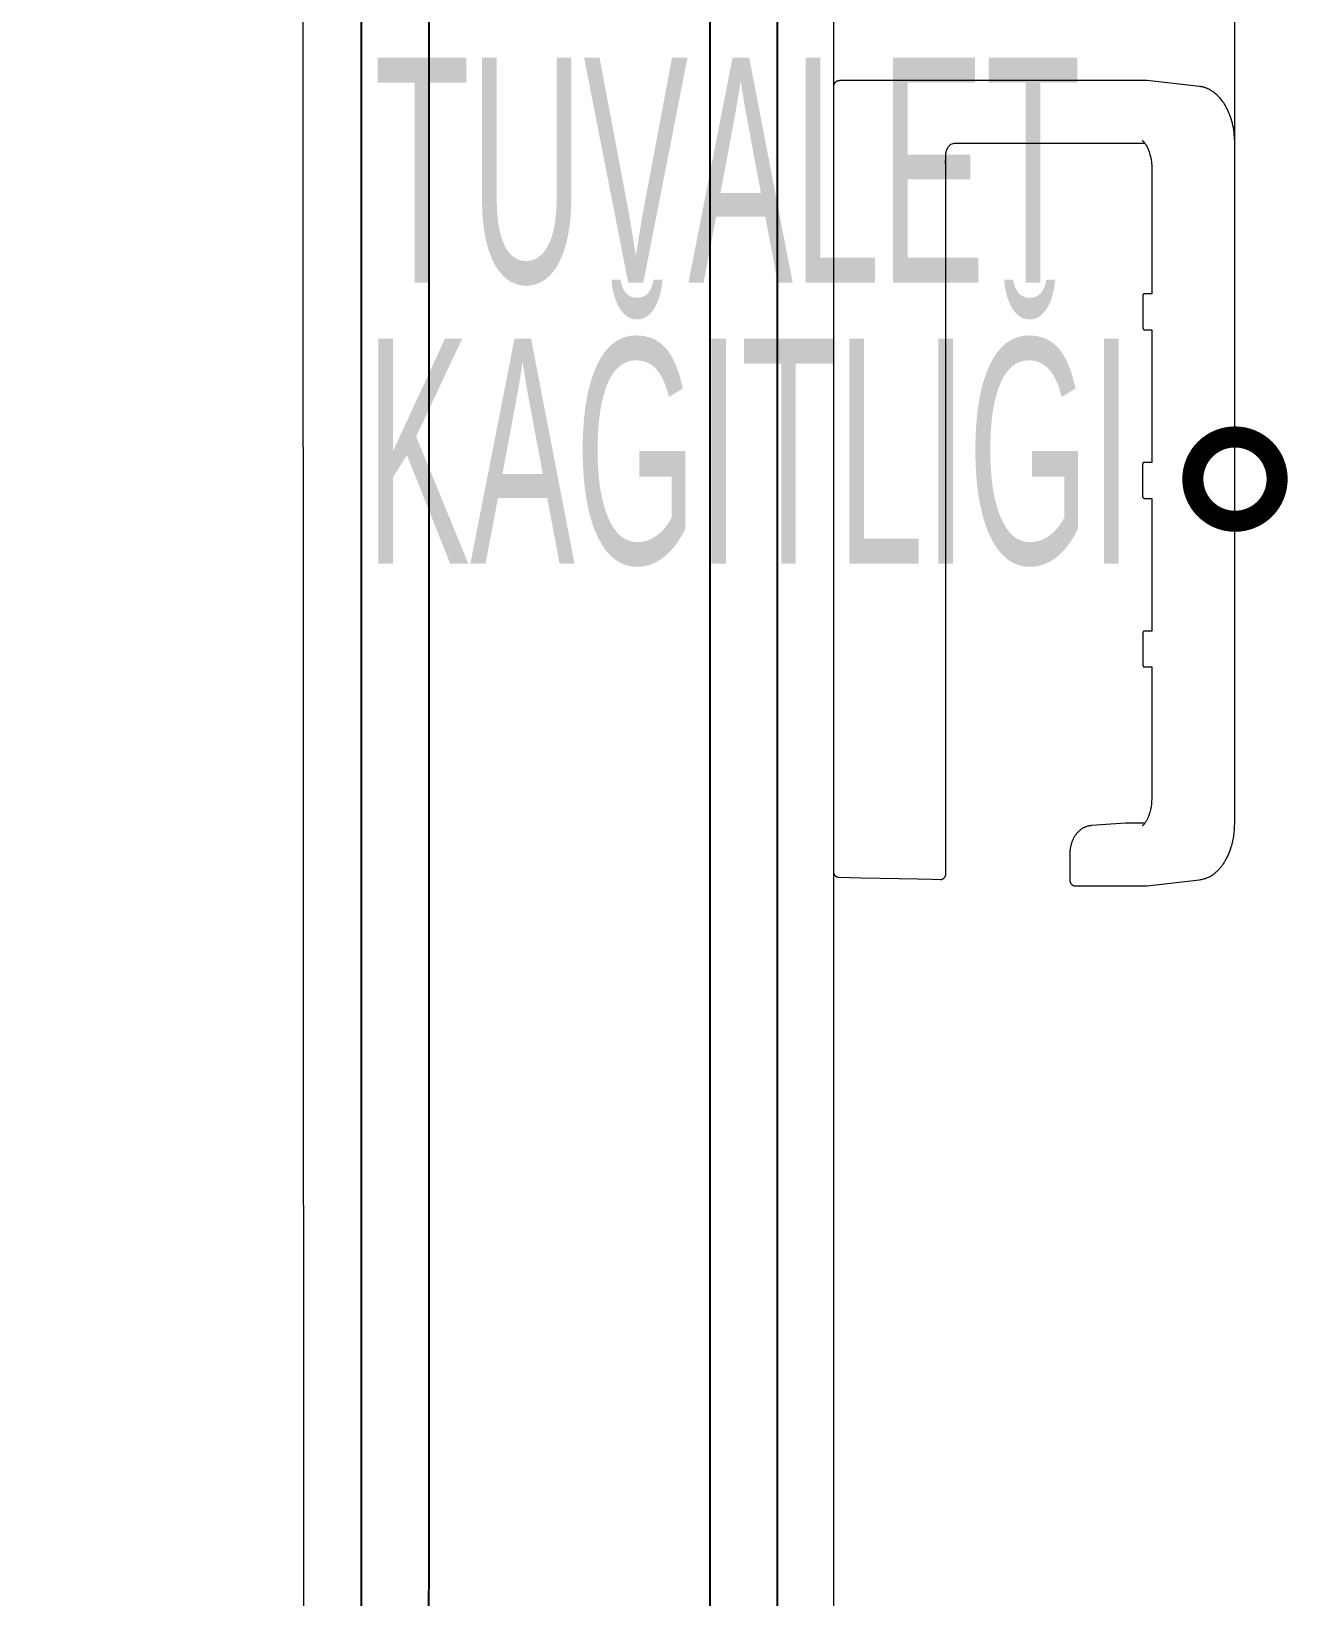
# Model space of a CAD drawing. Header units: centimetres. Extents: x 5488 to 20269, y -31398 to -19684.
# Drawn here: x 13701.25 to 13723.6, y -22403.12 to -22375.27 of the extents above; entities that cross this region are included whole.
import ezdxf
from ezdxf import colors
from ezdxf.entities.mleader import LeaderData, LeaderLine
from ezdxf.math import Vec2, Vec3

# ---------------------------------------------------------------- set-up
doc = ezdxf.new("R2010")
doc.units = ezdxf.units.CM
for name, color, linetype, lineweight in [('xxx_Auto_Kaplama_Ahşap', 34, 'Continuous', 0), ('xxx_Auto_Kaplama_Seramik', 182, 'Continuous', 13), ('xxx_Auto_Konstruksiyon_Metal', 141, 'Continuous', 0), ('xxx_Auto_SIGN_GENERAL', 51, 'Continuous', 0), ('xxx_Auto_Tefris_Tefris', 32, 'Continuous', 15)]:
    doc.layers.add(name, color=color, linetype=linetype, lineweight=lineweight)
doc.layers.add('xxx_Autoxxx_Auto_Duvar_Alcipan', color=51, linetype='Continuous')
doc.styles.add('AUTOBAN', font='')
doc.styles.add('ROMANS', font='romans')
doc.styles.get('AUTOBAN').set_extended_font_data('Helvetica Normal Tr')

# ---------------------------------------------------------------- blocks, each defined once
blk = doc.blocks.new('A$Cd4c68676')
at = {"layer": 'xxx_Auto_Kaplama_Seramik'}
for points in [[(175.488, 588.484), (175.545, 453.608)], [(184.945, 588.464), (184.944, 453.607)]]:
    blk.add_lwpolyline(points, dxfattribs=at)
at = {"layer": 'xxx_Autoxxx_Auto_Duvar_Alcipan'}
for points in [[(176.544, 589.484), (176.541, 453.605)], [(177.744, 589.484), (177.743, 452.405)], [(182.744, 589.484), (182.744, 452.407)], [(183.944, 589.484), (183.944, 453.607)]]:
    blk.add_lwpolyline(points, dxfattribs=at)
blk = doc.blocks.new('_DotSmall')
at = {"color": 0, "linetype": 'ByBlock', "const_width": 0.5}
blk.add_lwpolyline([(-0.0625, 0, 1), (0.0625, 0, 1)], format="xyb", close=True, dxfattribs=at)
blk = doc.blocks.new('x2202_Autoban_Istinye Park_Food Hall_PLAN_altlik_20220517$0$2202_Autoban_Istinye Park_Food Hall_PLAN_altlik_20220506$0$S10_plan')
for p, q in [((-6.982, 0), (6.982, 0)), ((6.982, 0), (6.986, 0)), ((-7.09, -0.151), (-7.089, -0.133)), ((-7.09, -0.194), (-7.09, -0.151)), ((-7.09, -5.526), (-7.09, -0.194)), ((-7.089, -0.133), (-7.088, -0.115)), ((-7.088, -0.115), (-7.087, -0.109)), ((-7.087, -0.109), (-7.086, -0.102)), ((-7.086, -0.097), (-7.085, -0.091)), ((-7.086, -0.102), (-7.086, -0.097)), ((-7.085, -0.091), (-7.084, -0.086)), ((-7.084, -0.086), (-7.082, -0.081)), ((-7.082, -0.081), (-7.081, -0.077)), ((-7.081, -0.077), (-7.08, -0.074)), ((-7.08, -0.074), (-7.079, -0.07)), ((-7.079, -0.07), (-7.078, -0.067)), ((-7.078, -0.067), (-7.077, -0.063)), ((-7.077, -0.063), (-7.075, -0.06)), ((-7.075, -0.06), (-7.074, -0.057)), ((-7.074, -0.057), (-7.072, -0.054)), ((-7.072, -0.054), (-7.07, -0.051)), ((-7.07, -0.051), (-7.068, -0.048)), ((-7.068, -0.048), (-7.066, -0.045)), ((-7.066, -0.045), (-7.064, -0.042)), ((-7.064, -0.042), (-7.062, -0.039)), ((-7.062, -0.039), (-7.06, -0.036)), ((-7.06, -0.036), (-7.058, -0.034)), ((-7.058, -0.034), (-7.055, -0.031)), ((-7.055, -0.031), (-7.053, -0.029)), ((-7.053, -0.029), (-7.05, -0.026)), ((-7.05, -0.026), (-7.047, -0.024)), ((-7.047, -0.024), (-7.045, -0.022)), ((-7.045, -0.022), (-7.042, -0.019)), ((-7.042, -0.019), (-7.039, -0.017)), ((-7.039, -0.017), (-7.036, -0.016)), ((-7.036, -0.016), (-7.033, -0.014)), ((-7.033, -0.014), (-7.03, -0.012)), ((-7.03, -0.012), (-7.027, -0.01)), ((-7.027, -0.01), (-7.023, -0.009)), ((-7.023, -0.009), (-7.02, -0.007)), ((-7.02, -0.007), (-7.017, -0.006)), ((-7.017, -0.006), (-7.013, -0.005)), ((-7.013, -0.005), (-7.01, -0.004)), ((-7.01, -0.004), (-7.007, -0.003)), ((-7.007, -0.003), (-7.003, -0.002)), ((-7.003, -0.002), (-7, -0.002)), ((-7, -0.002), (-6.996, -0.001)), ((-6.996, -0.001), (-6.993, -0.001)), ((-6.993, -0.001), (-6.989, 0)), ((-6.989, 0), (-6.986, 0)), ((-6.986, 0), (-6.982, 0)), ((6.986, 0), (6.989, 0)), ((6.989, 0), (6.992, -0.001)), ((6.992, -0.001), (6.996, -0.001)), ((6.996, -0.001), (6.999, -0.002)), ((6.999, -0.002), (7.003, -0.002)), ((7.003, -0.002), (7.006, -0.003)), ((7.006, -0.003), (7.009, -0.004)), ((7.009, -0.004), (7.013, -0.005)), ((7.013, -0.005), (7.016, -0.006)), ((7.016, -0.006), (7.019, -0.007)), ((7.019, -0.007), (7.023, -0.009)), ((7.023, -0.009), (7.026, -0.01)), ((7.026, -0.01), (7.029, -0.012)), ((7.029, -0.012), (7.032, -0.013)), ((7.032, -0.013), (7.035, -0.015)), ((7.035, -0.015), (7.038, -0.017)), ((7.038, -0.017), (7.041, -0.019)), ((7.041, -0.019), (7.043, -0.021)), ((7.043, -0.021), (7.046, -0.023)), ((7.046, -0.023), (7.049, -0.025)), ((7.049, -0.025), (7.051, -0.028)), ((7.051, -0.028), (7.054, -0.03)), ((7.054, -0.03), (7.056, -0.033)), ((7.056, -0.033), (7.058, -0.035)), ((7.058, -0.035), (7.061, -0.038)), ((7.061, -0.038), (7.063, -0.041)), ((7.063, -0.041), (7.065, -0.044)), ((7.065, -0.044), (7.067, -0.047)), ((7.067, -0.047), (7.068, -0.049)), ((7.068, -0.049), (7.07, -0.052)), ((7.07, -0.052), (7.072, -0.055)), ((7.072, -0.055), (7.073, -0.059)), ((7.073, -0.059), (7.074, -0.062)), ((7.074, -0.062), (7.076, -0.065)), ((7.076, -0.065), (7.077, -0.068)), ((7.077, -0.068), (7.078, -0.071)), ((7.078, -0.071), (7.079, -0.074)), ((7.079, -0.074), (7.08, -0.078)), ((7.08, -0.078), (7.08, -0.081)), ((7.08, -0.081), (7.081, -0.084)), ((7.081, -0.084), (7.081, -0.088)), ((7.081, -0.088), (7.082, -0.091)), ((7.082, -0.091), (7.082, -0.094)), ((7.082, -0.094), (7.082, -0.098)), ((7.082, -0.098), (7.091, -0.498)), ((7.091, -0.498), (7.114, -1.498)), ((7.114, -1.498), (7.12, -1.756)), ((7.111, -1.948), (7.109, -1.951)), ((7.113, -1.945), (7.111, -1.948)), ((7.114, -1.941), (7.113, -1.945)), ((7.115, -1.938), (7.114, -1.941)), ((7.117, -1.935), (7.115, -1.938)), ((7.118, -1.932), (7.117, -1.935)), ((7.119, -1.928), (7.118, -1.932)), ((7.12, -1.925), (7.119, -1.928)), ((7.12, -1.756), (7.123, -1.898)), ((7.121, -1.922), (7.12, -1.925)), ((7.122, -1.915), (7.121, -1.918)), ((7.121, -1.918), (7.121, -1.922)), ((7.123, -1.908), (7.122, -1.912)), ((7.122, -1.912), (7.122, -1.915)), ((7.123, -1.898), (7.123, -1.901)), ((7.123, -1.901), (7.123, -1.905)), ((7.123, -1.905), (7.123, -1.908)), ((-5.956, -2.088), (-5.977, -2.155)), ((-5.977, -2.143), (-5.977, -2.143)), ((-5.977, -2.143), (-5.977, -5.538)), ((-5.95, -2.082), (-5.956, -2.088)), ((-5.945, -2.076), (-5.95, -2.082)), ((-5.939, -2.07), (-5.945, -2.076)), ((-5.932, -2.064), (-5.939, -2.07)), ((-5.926, -2.058), (-5.932, -2.064)), ((-5.919, -2.053), (-5.926, -2.058)), ((-5.913, -2.048), (-5.919, -2.053)), ((-5.906, -2.043), (-5.913, -2.048)), ((-5.899, -2.038), (-5.906, -2.043)), ((-5.892, -2.034), (-5.899, -2.038)), ((-5.884, -2.03), (-5.892, -2.034)), ((-5.877, -2.026), (-5.884, -2.03)), ((-5.869, -2.022), (-5.877, -2.026)), ((-5.861, -2.019), (-5.869, -2.022)), ((-5.853, -2.016), (-5.861, -2.019)), ((-5.845, -2.013), (-5.853, -2.016)), ((-5.837, -2.01), (-5.845, -2.013)), ((-5.829, -2.008), (-5.837, -2.01)), ((-5.821, -2.006), (-5.829, -2.008)), ((-5.813, -2.004), (-5.821, -2.006)), ((-5.804, -2.003), (-5.813, -2.004)), ((-5.796, -2.001), (-5.804, -2.003)), ((-5.788, -2.001), (-5.796, -2.001)), ((-5.779, -2), (-5.788, -2.001)), ((-5.771, -2), (-5.779, -2)), ((-5.762, -2), (-5.771, -2)), ((-5.754, -2), (-5.762, -2)), ((-5.745, -2), (-5.754, -2)), ((-5.738, -2), (-5.745, -2)), ((-5.61, -1.993), (-5.738, -2)), ((7.023, -2), (-5.738, -2)), ((-5.61, -1.993), (-5.61, -1.993)), ((-5.492, -1.997), (-5.492, -1.997)), ((-5.491, -1.997), (-5.491, -1.997)), ((7.027, -2), (7.023, -2)), ((7.03, -2), (7.027, -2)), ((7.033, -1.999), (7.03, -2)), ((7.037, -1.999), (7.033, -1.999)), ((7.04, -1.999), (7.037, -1.999)), ((7.044, -1.998), (7.04, -1.999)), ((7.047, -1.997), (7.044, -1.998)), ((7.05, -1.996), (7.047, -1.997)), ((7.054, -1.995), (7.05, -1.996)), ((7.057, -1.994), (7.054, -1.995)), ((7.06, -1.993), (7.057, -1.994)), ((7.063, -1.991), (7.06, -1.993)), ((7.067, -1.99), (7.063, -1.991)), ((7.07, -1.988), (7.067, -1.99)), ((7.073, -1.987), (7.07, -1.988)), ((7.076, -1.985), (7.073, -1.987)), ((7.079, -1.983), (7.076, -1.985)), ((7.081, -1.981), (7.079, -1.983)), ((7.084, -1.979), (7.081, -1.981)), ((7.087, -1.977), (7.084, -1.979)), ((7.09, -1.975), (7.087, -1.977)), ((7.092, -1.972), (7.09, -1.975)), ((7.095, -1.97), (7.092, -1.972)), ((7.097, -1.967), (7.095, -1.97)), ((7.099, -1.965), (7.097, -1.967)), ((7.101, -1.962), (7.099, -1.965)), ((7.104, -1.959), (7.101, -1.962)), ((7.106, -1.957), (7.104, -1.959)), ((7.107, -1.954), (7.106, -1.957)), ((7.109, -1.951), (7.107, -1.954)), ((6.198, -4.463), (6.202, -4.454)), ((6.202, -4.454), (6.207, -4.445)), ((6.207, -4.445), (6.212, -4.437)), ((6.212, -4.437), (6.217, -4.427)), ((6.217, -4.427), (6.223, -4.418)), ((6.223, -4.418), (6.229, -4.409)), ((6.229, -4.409), (6.235, -4.401)), ((6.235, -4.401), (6.242, -4.392)), ((6.242, -4.392), (6.249, -4.383)), ((6.249, -4.383), (6.256, -4.375)), ((6.256, -4.375), (6.263, -4.367)), ((6.263, -4.367), (6.271, -4.359)), ((6.271, -4.359), (6.279, -4.351)), ((6.279, -4.351), (6.287, -4.343)), ((6.287, -4.343), (6.295, -4.336)), ((6.295, -4.336), (6.303, -4.329)), ((6.303, -4.329), (6.312, -4.322)), ((6.312, -4.322), (6.321, -4.315)), ((6.321, -4.315), (6.33, -4.308)), ((6.33, -4.308), (6.339, -4.301)), ((6.339, -4.301), (6.348, -4.295)), ((6.348, -4.295), (6.357, -4.289)), ((6.357, -4.289), (6.367, -4.283)), ((6.367, -4.283), (6.377, -4.278)), ((6.377, -4.278), (6.387, -4.272)), ((6.387, -4.272), (6.397, -4.267)), ((6.397, -4.267), (6.407, -4.262)), ((6.407, -4.262), (6.417, -4.257)), ((6.417, -4.257), (6.428, -4.252)), ((6.428, -4.252), (6.438, -4.248)), ((6.438, -4.248), (6.449, -4.244)), ((6.449, -4.244), (6.46, -4.24)), ((6.46, -4.24), (6.471, -4.236)), ((6.471, -4.236), (6.482, -4.232)), ((6.482, -4.232), (6.493, -4.229)), ((6.493, -4.229), (6.503, -4.226)), ((6.503, -4.226), (6.514, -4.223)), ((6.514, -4.223), (6.524, -4.221)), ((6.524, -4.221), (6.535, -4.218)), ((6.535, -4.218), (6.545, -4.216)), ((6.545, -4.216), (6.556, -4.214)), ((6.556, -4.214), (6.567, -4.212)), ((6.567, -4.212), (6.578, -4.211)), ((6.578, -4.211), (6.588, -4.209)), ((6.588, -4.209), (6.599, -4.208)), ((6.599, -4.208), (6.61, -4.207)), ((6.61, -4.207), (6.621, -4.206)), ((6.621, -4.206), (6.632, -4.205)), ((6.632, -4.205), (6.642, -4.205)), ((6.642, -4.205), (6.653, -4.205)), ((6.653, -4.205), (6.664, -4.205)), ((6.664, -4.205), (7.136, -4.205)), ((7.136, -4.205), (7.14, -4.205)), ((7.14, -4.205), (7.143, -4.205)), ((7.143, -4.205), (7.147, -4.205)), ((7.147, -4.205), (7.15, -4.206)), ((7.15, -4.206), (7.153, -4.206)), ((7.153, -4.206), (7.157, -4.207)), ((7.157, -4.207), (7.16, -4.207)), ((7.16, -4.207), (7.163, -4.208)), ((7.163, -4.208), (7.167, -4.209)), ((7.167, -4.209), (7.17, -4.21)), ((7.17, -4.21), (7.173, -4.212)), ((7.173, -4.212), (7.176, -4.213)), ((7.176, -4.213), (7.179, -4.214)), ((7.179, -4.214), (7.182, -4.216)), ((7.182, -4.216), (7.185, -4.217)), ((7.185, -4.217), (7.188, -4.219)), ((7.188, -4.219), (7.191, -4.221)), ((7.191, -4.221), (7.194, -4.223)), ((7.194, -4.223), (7.197, -4.225)), ((7.197, -4.225), (7.2, -4.227)), ((7.2, -4.227), (7.202, -4.229)), ((7.202, -4.229), (7.205, -4.232)), ((7.205, -4.232), (7.207, -4.234)), ((7.207, -4.234), (7.21, -4.236)), ((7.21, -4.236), (7.212, -4.239)), ((7.212, -4.239), (7.214, -4.241)), ((7.214, -4.241), (7.216, -4.244)), ((7.216, -4.244), (7.218, -4.247)), ((7.218, -4.247), (7.22, -4.25)), ((7.22, -4.25), (7.222, -4.253)), ((7.222, -4.253), (7.224, -4.256)), ((7.224, -4.256), (7.225, -4.259)), ((7.225, -4.259), (7.227, -4.262)), ((7.227, -4.262), (7.228, -4.265)), ((7.228, -4.265), (7.229, -4.268)), ((7.229, -4.268), (7.231, -4.271)), ((7.231, -4.271), (7.232, -4.274)), ((7.232, -4.274), (7.233, -4.278)), ((7.233, -4.278), (7.234, -4.281)), ((7.234, -4.281), (7.234, -4.284)), ((7.234, -4.284), (7.235, -4.288)), ((7.235, -4.288), (7.236, -4.291)), ((7.236, -4.291), (7.236, -4.294)), ((7.236, -4.294), (7.236, -4.298)), ((7.236, -4.298), (7.236, -4.301)), ((7.236, -4.301), (7.236, -4.305)), ((7.236, -4.305), (7.236, -5.526)), ((6.123, -5.195), (6.165, -4.588)), ((6.165, -4.588), (6.166, -4.578)), ((6.166, -4.578), (6.167, -4.568)), ((6.167, -4.568), (6.168, -4.558)), ((6.168, -4.558), (6.17, -4.549)), ((6.17, -4.549), (6.172, -4.539)), ((6.172, -4.539), (6.174, -4.529)), ((6.174, -4.529), (6.177, -4.52)), ((6.177, -4.52), (6.179, -4.51)), ((6.179, -4.51), (6.183, -4.501)), ((6.183, -4.501), (6.186, -4.491)), ((6.186, -4.491), (6.19, -4.482)), ((6.19, -4.482), (6.193, -4.473)), ((6.193, -4.473), (6.198, -4.463)), ((6.123, -5.198), (6.123, -5.195)), ((6.123, -5.538), (6.123, -5.198)), ((-7.087, -5.578), (-7.09, -5.526)), ((-6.023, -5.493), (-6.013, -5.505)), ((-6.013, -5.505), (-6.009, -5.51)), ((-6.009, -5.51), (-6.005, -5.514)), ((-6.005, -5.514), (-6.001, -5.518)), ((-6.001, -5.518), (-5.997, -5.522)), ((-5.997, -5.522), (-5.992, -5.526)), ((-5.992, -5.526), (-5.979, -5.536)), ((-5.979, -5.536), (-5.966, -5.545)), ((-5.966, -5.545), (-5.953, -5.554)), ((-5.953, -5.554), (-5.939, -5.563)), ((-5.939, -5.563), (-5.925, -5.571)), ((-3.297, -5.531), (-3.296, -5.53)), ((-3.297, -5.532), (-3.297, -5.531)), ((-3.297, -5.533), (-3.297, -5.532)), ((-3.297, -5.534), (-3.297, -5.533)), ((-3.297, -5.536), (-3.297, -5.534)), ((-3.297, -5.662), (-3.297, -5.536)), ((-3.296, -5.527), (-3.295, -5.526)), ((-3.296, -5.528), (-3.296, -5.527)), ((-3.296, -5.529), (-3.296, -5.528)), ((-3.296, -5.53), (-3.296, -5.529)), ((-3.295, -5.525), (-3.295, -5.524)), ((-3.295, -5.524), (-3.294, -5.524)), ((-3.295, -5.526), (-3.295, -5.525)), ((-3.294, -5.522), (-3.293, -5.521)), ((-3.294, -5.523), (-3.294, -5.522)), ((-3.294, -5.524), (-3.294, -5.523)), ((-3.293, -5.52), (-3.292, -5.519)), ((-3.293, -5.521), (-3.293, -5.52)), ((-3.292, -5.519), (-3.291, -5.518)), ((-3.291, -5.518), (-3.291, -5.517)), ((-3.291, -5.517), (-3.29, -5.517)), ((-3.29, -5.517), (-3.289, -5.516)), ((-3.289, -5.515), (-3.288, -5.514)), ((-3.289, -5.516), (-3.289, -5.515)), ((-3.288, -5.514), (-3.287, -5.514)), ((-3.287, -5.513), (-3.286, -5.512)), ((-3.287, -5.514), (-3.287, -5.513)), ((-3.286, -5.512), (-3.285, -5.512)), ((-3.285, -5.512), (-3.284, -5.511)), ((-3.284, -5.511), (-3.283, -5.51)), ((-3.283, -5.51), (-3.282, -5.51)), ((-3.282, -5.51), (-3.282, -5.509)), ((-3.282, -5.509), (-3.281, -5.509)), ((-3.281, -5.509), (-3.28, -5.508)), ((-3.28, -5.508), (-3.279, -5.508)), ((-3.279, -5.508), (-3.278, -5.508)), ((-3.278, -5.508), (-3.277, -5.507)), ((-3.277, -5.507), (-3.276, -5.507)), ((-3.276, -5.507), (-3.275, -5.507)), ((-3.275, -5.507), (-3.274, -5.506)), ((-3.274, -5.506), (-3.273, -5.506)), ((-3.273, -5.506), (-3.272, -5.506)), ((-3.272, -5.506), (-3.271, -5.506)), ((-3.271, -5.506), (-3.27, -5.506)), ((-3.27, -5.506), (-3.269, -5.506)), ((-3.269, -5.506), (-3.268, -5.506)), ((-3.268, -5.506), (-3.267, -5.506)), ((-3.267, -5.506), (-3.266, -5.506)), ((-3.266, -5.506), (-3.266, -5.506)), ((-3.266, -5.506), (-3.266, -5.506)), ((-3.266, -5.506), (-3.265, -5.506)), ((-3.265, -5.506), (-3.265, -5.506)), ((-3.265, -5.506), (-3.264, -5.506)), ((-3.264, -5.506), (-3.264, -5.506)), ((-3.264, -5.506), (-3.263, -5.506)), ((-3.263, -5.506), (-3.26, -5.506)), ((-3.26, -5.506), (-3.259, -5.506)), ((-3.259, -5.506), (-3.255, -5.506)), ((-3.255, -5.506), (-3.255, -5.506)), ((-3.255, -5.506), (-3.252, -5.506)), ((-3.252, -5.506), (-3.252, -5.506)), ((-3.252, -5.506), (-3.25, -5.506)), ((-3.25, -5.506), (-3.249, -5.506)), ((-3.249, -5.506), (-3.248, -5.506)), ((-3.248, -5.506), (-3.246, -5.506)), ((-3.246, -5.506), (-3.243, -5.506)), ((-3.243, -5.506), (-3.242, -5.506)), ((-3.242, -5.506), (-3.24, -5.506)), ((-3.24, -5.506), (-3.239, -5.506)), ((-3.239, -5.506), (-3.237, -5.506)), ((-3.237, -5.506), (-3.235, -5.506)), ((-3.235, -5.506), (-3.233, -5.506)), ((-3.233, -5.506), (-2.84, -5.506)), ((-2.84, -5.506), (-2.838, -5.506)), ((-2.838, -5.506), (-2.699, -5.506)), ((-2.699, -5.506), (-2.696, -5.506)), ((-2.696, -5.506), (-2.696, -5.506)), ((-2.696, -5.506), (-2.694, -5.506)), ((-2.694, -5.506), (-2.693, -5.506)), ((-2.693, -5.506), (-2.692, -5.506)), ((-2.692, -5.506), (-2.691, -5.506)), ((-2.691, -5.506), (-2.69, -5.506)), ((-2.69, -5.506), (-2.689, -5.506)), ((-2.689, -5.506), (-2.689, -5.506)), ((-2.689, -5.506), (-2.688, -5.506)), ((-2.688, -5.506), (-2.687, -5.506)), ((-2.687, -5.506), (-2.687, -5.506)), ((-2.687, -5.506), (-2.686, -5.506)), ((-2.686, -5.506), (-2.685, -5.506)), ((-2.685, -5.506), (-2.684, -5.506)), ((-2.684, -5.506), (-2.683, -5.506)), ((-2.683, -5.506), (-2.682, -5.506)), ((-2.682, -5.506), (-2.681, -5.506)), ((-2.681, -5.506), (-2.68, -5.506)), ((-2.68, -5.506), (-2.679, -5.507)), ((-2.679, -5.507), (-2.678, -5.507)), ((-2.678, -5.507), (-2.677, -5.507)), ((-2.677, -5.507), (-2.676, -5.508)), ((-2.676, -5.508), (-2.675, -5.508)), ((-2.675, -5.508), (-2.674, -5.508)), ((-2.674, -5.508), (-2.673, -5.509)), ((-2.673, -5.509), (-2.672, -5.509)), ((-2.672, -5.509), (-2.671, -5.51)), ((-2.671, -5.51), (-2.67, -5.51)), ((-2.67, -5.51), (-2.67, -5.511)), ((-2.67, -5.511), (-2.669, -5.512)), ((-2.669, -5.512), (-2.668, -5.512)), ((-2.668, -5.512), (-2.667, -5.513)), ((-2.667, -5.513), (-2.666, -5.514)), ((-2.666, -5.514), (-2.666, -5.514)), ((-2.666, -5.514), (-2.665, -5.515)), ((-2.665, -5.515), (-2.664, -5.516)), ((-2.664, -5.516), (-2.664, -5.517)), ((-2.664, -5.517), (-2.663, -5.517)), ((-2.663, -5.517), (-2.662, -5.518)), ((-2.662, -5.518), (-2.662, -5.519)), ((-2.662, -5.519), (-2.661, -5.52)), ((-2.661, -5.52), (-2.661, -5.521)), ((-2.661, -5.521), (-2.66, -5.522)), ((-2.66, -5.522), (-2.66, -5.523)), ((-2.66, -5.523), (-2.659, -5.524)), ((-2.659, -5.524), (-2.659, -5.524)), ((-2.659, -5.524), (-2.659, -5.525)), ((-2.659, -5.525), (-2.658, -5.526)), ((-2.658, -5.526), (-2.658, -5.527)), ((-2.658, -5.527), (-2.658, -5.528)), ((-2.658, -5.528), (-2.658, -5.529)), ((-2.658, -5.529), (-2.657, -5.53)), ((-2.657, -5.53), (-2.657, -5.531)), ((-2.657, -5.531), (-2.657, -5.532)), ((-2.657, -5.532), (-2.657, -5.533)), ((-2.657, -5.533), (-2.657, -5.534)), ((-2.657, -5.534), (-2.657, -5.536)), ((-2.657, -5.536), (-2.657, -5.662)), ((-0.297, -5.526), (-0.296, -5.525)), ((-0.297, -5.527), (-0.297, -5.526)), ((-0.297, -5.528), (-0.297, -5.527)), ((-0.297, -5.529), (-0.297, -5.528)), ((-0.297, -5.53), (-0.297, -5.529)), ((-0.297, -5.662), (-0.297, -5.53)), ((-0.296, -5.522), (-0.295, -5.521)), ((-0.296, -5.523), (-0.296, -5.522)), ((-0.296, -5.524), (-0.296, -5.523)), ((-0.296, -5.525), (-0.296, -5.524)), ((-0.295, -5.519), (-0.294, -5.518)), ((-0.295, -5.52), (-0.295, -5.519)), ((-0.295, -5.521), (-0.295, -5.52)), ((-0.294, -5.516), (-0.293, -5.515)), ((-0.294, -5.517), (-0.294, -5.516)), ((-0.294, -5.518), (-0.294, -5.517)), ((-0.293, -5.515), (-0.293, -5.514)), ((-0.293, -5.514), (-0.292, -5.514)), ((-0.292, -5.514), (-0.291, -5.513)), ((-0.291, -5.512), (-0.29, -5.511)), ((-0.291, -5.513), (-0.291, -5.512)), ((-0.29, -5.511), (-0.289, -5.51)), ((-0.289, -5.51), (-0.288, -5.509)), ((-0.289, -5.51), (-0.289, -5.51)), ((-0.288, -5.509), (-0.287, -5.508)), ((-0.287, -5.508), (-0.287, -5.507)), ((-0.287, -5.507), (-0.286, -5.507)), ((-0.286, -5.507), (-0.285, -5.506)), ((-0.285, -5.506), (-0.284, -5.505)), ((-0.284, -5.505), (-0.283, -5.505)), ((-0.283, -5.505), (-0.282, -5.504)), ((-0.282, -5.504), (-0.281, -5.503)), ((-0.282, -5.504), (-0.282, -5.504)), ((-0.281, -5.503), (-0.28, -5.503)), ((-0.28, -5.503), (-0.279, -5.502)), ((-0.279, -5.502), (-0.278, -5.502)), ((-0.278, -5.502), (-0.277, -5.502)), ((-0.277, -5.502), (-0.276, -5.501)), ((-0.276, -5.501), (-0.275, -5.501)), ((-0.275, -5.501), (-0.274, -5.501)), ((-0.274, -5.501), (-0.273, -5.501)), ((-0.273, -5.501), (-0.272, -5.5)), ((-0.272, -5.5), (-0.271, -5.5)), ((-0.271, -5.5), (-0.27, -5.5)), ((-0.27, -5.5), (-0.269, -5.5)), ((-0.269, -5.5), (-0.268, -5.5)), ((-0.268, -5.5), (-0.267, -5.5)), ((-0.267, -5.5), (-0.266, -5.5)), ((-0.266, -5.5), (-0.266, -5.5)), ((-0.266, -5.5), (-0.266, -5.5)), ((-0.266, -5.5), (-0.265, -5.5)), ((-0.265, -5.5), (-0.265, -5.5)), ((-0.265, -5.5), (-0.264, -5.5)), ((-0.264, -5.5), (-0.264, -5.5)), ((-0.264, -5.5), (-0.263, -5.5)), ((-0.263, -5.5), (-0.26, -5.5)), ((-0.26, -5.5), (-0.259, -5.5)), ((-0.259, -5.5), (-0.255, -5.5)), ((-0.255, -5.5), (-0.255, -5.5)), ((-0.255, -5.5), (-0.252, -5.5)), ((-0.252, -5.5), (-0.252, -5.5)), ((-0.252, -5.5), (-0.25, -5.5)), ((-0.25, -5.5), (-0.249, -5.5)), ((-0.249, -5.5), (-0.248, -5.5)), ((-0.248, -5.5), (-0.246, -5.5)), ((-0.246, -5.5), (-0.243, -5.5)), ((-0.243, -5.5), (-0.242, -5.5)), ((-0.242, -5.5), (-0.24, -5.5)), ((-0.24, -5.5), (-0.239, -5.5)), ((-0.239, -5.5), (-0.237, -5.5)), ((-0.237, -5.5), (-0.235, -5.5)), ((-0.235, -5.5), (-0.233, -5.5)), ((-0.233, -5.5), (0.16, -5.5)), ((0.16, -5.5), (0.162, -5.5)), ((0.162, -5.5), (0.301, -5.5)), ((0.301, -5.5), (0.304, -5.5)), ((0.304, -5.5), (0.304, -5.5)), ((0.304, -5.5), (0.306, -5.5)), ((0.306, -5.5), (0.307, -5.5)), ((0.307, -5.5), (0.308, -5.5)), ((0.308, -5.5), (0.309, -5.5)), ((0.309, -5.5), (0.31, -5.5)), ((0.31, -5.5), (0.311, -5.5)), ((0.311, -5.5), (0.311, -5.5)), ((0.311, -5.5), (0.312, -5.5)), ((0.312, -5.5), (0.313, -5.5)), ((0.313, -5.5), (0.313, -5.5)), ((0.313, -5.5), (0.314, -5.5)), ((0.314, -5.5), (0.315, -5.5)), ((0.315, -5.5), (0.316, -5.5)), ((0.316, -5.5), (0.317, -5.5)), ((0.317, -5.5), (0.318, -5.5)), ((0.318, -5.5), (0.319, -5.501)), ((0.319, -5.501), (0.32, -5.501)), ((0.32, -5.501), (0.321, -5.501)), ((0.321, -5.501), (0.322, -5.501)), ((0.322, -5.501), (0.323, -5.502)), ((0.323, -5.502), (0.324, -5.502)), ((0.324, -5.502), (0.325, -5.502)), ((0.325, -5.502), (0.326, -5.503)), ((0.326, -5.503), (0.327, -5.503)), ((0.327, -5.503), (0.328, -5.504)), ((0.328, -5.504), (0.329, -5.504)), ((0.329, -5.504), (0.33, -5.505)), ((0.33, -5.505), (0.33, -5.505)), ((0.33, -5.505), (0.331, -5.506)), ((0.331, -5.506), (0.332, -5.507)), ((0.332, -5.507), (0.333, -5.507)), ((0.333, -5.507), (0.334, -5.508)), ((0.334, -5.508), (0.334, -5.509)), ((0.334, -5.509), (0.335, -5.51)), ((0.335, -5.51), (0.336, -5.51)), ((0.336, -5.51), (0.336, -5.511)), ((0.336, -5.511), (0.337, -5.512)), ((0.337, -5.512), (0.338, -5.513)), ((0.338, -5.513), (0.338, -5.514)), ((0.338, -5.514), (0.339, -5.514)), ((0.339, -5.514), (0.339, -5.515)), ((0.339, -5.515), (0.34, -5.516)), ((0.34, -5.516), (0.34, -5.517)), ((0.34, -5.517), (0.341, -5.518)), ((0.341, -5.518), (0.341, -5.519)), ((0.341, -5.519), (0.341, -5.52)), ((0.341, -5.52), (0.342, -5.521)), ((0.342, -5.521), (0.342, -5.522)), ((0.342, -5.522), (0.342, -5.523)), ((0.342, -5.523), (0.342, -5.524)), ((0.342, -5.524), (0.343, -5.525)), ((0.343, -5.525), (0.343, -5.526)), ((0.343, -5.526), (0.343, -5.527)), ((0.343, -5.527), (0.343, -5.528)), ((0.343, -5.528), (0.343, -5.529)), ((0.343, -5.529), (0.343, -5.53)), ((0.343, -5.53), (0.343, -5.662)), ((2.703, -5.531), (2.704, -5.53)), ((2.703, -5.532), (2.703, -5.531)), ((2.703, -5.533), (2.703, -5.532)), ((2.703, -5.534), (2.703, -5.533)), ((2.703, -5.536), (2.703, -5.534)), ((2.703, -5.662), (2.703, -5.536)), ((2.704, -5.527), (2.705, -5.526)), ((2.704, -5.528), (2.704, -5.527)), ((2.704, -5.529), (2.704, -5.528)), ((2.704, -5.53), (2.704, -5.529)), ((2.705, -5.525), (2.705, -5.524)), ((2.705, -5.524), (2.706, -5.524)), ((2.705, -5.526), (2.705, -5.525)), ((2.706, -5.522), (2.707, -5.521)), ((2.706, -5.523), (2.706, -5.522)), ((2.706, -5.524), (2.706, -5.523)), ((2.707, -5.52), (2.708, -5.519)), ((2.707, -5.521), (2.707, -5.52)), ((2.708, -5.519), (2.709, -5.518)), ((2.709, -5.518), (2.709, -5.517)), ((2.709, -5.517), (2.71, -5.517)), ((2.71, -5.517), (2.711, -5.516)), ((2.711, -5.515), (2.712, -5.514)), ((2.711, -5.516), (2.711, -5.515)), ((2.712, -5.514), (2.713, -5.514)), ((2.713, -5.513), (2.714, -5.512)), ((2.713, -5.514), (2.713, -5.513)), ((2.714, -5.512), (2.715, -5.512)), ((2.715, -5.512), (2.716, -5.511)), ((2.716, -5.511), (2.717, -5.51)), ((2.717, -5.51), (2.718, -5.51)), ((2.718, -5.51), (2.718, -5.509)), ((2.718, -5.509), (2.719, -5.509)), ((2.719, -5.509), (2.72, -5.508)), ((2.72, -5.508), (2.721, -5.508)), ((2.721, -5.508), (2.722, -5.508)), ((2.722, -5.508), (2.723, -5.507)), ((2.723, -5.507), (2.724, -5.507)), ((2.724, -5.507), (2.725, -5.507)), ((2.725, -5.507), (2.726, -5.506)), ((2.726, -5.506), (2.727, -5.506)), ((2.727, -5.506), (2.728, -5.506)), ((2.728, -5.506), (2.729, -5.506)), ((2.729, -5.506), (2.73, -5.506)), ((2.73, -5.506), (2.731, -5.506)), ((2.731, -5.506), (2.732, -5.506)), ((2.732, -5.506), (2.733, -5.506)), ((2.733, -5.506), (2.734, -5.506)), ((2.734, -5.506), (2.734, -5.506)), ((2.734, -5.506), (2.734, -5.506)), ((2.734, -5.506), (2.735, -5.506)), ((2.735, -5.506), (2.735, -5.506)), ((2.735, -5.506), (2.736, -5.506)), ((2.736, -5.506), (2.736, -5.506)), ((2.736, -5.506), (2.737, -5.506)), ((2.737, -5.506), (2.74, -5.506)), ((2.74, -5.506), (2.741, -5.506)), ((2.741, -5.506), (2.745, -5.506)), ((2.745, -5.506), (2.745, -5.506)), ((2.745, -5.506), (2.748, -5.506)), ((2.748, -5.506), (2.748, -5.506)), ((2.748, -5.506), (2.75, -5.506)), ((2.75, -5.506), (2.751, -5.506)), ((2.751, -5.506), (2.752, -5.506)), ((2.752, -5.506), (2.754, -5.506)), ((2.754, -5.506), (2.757, -5.506)), ((2.757, -5.506), (2.758, -5.506)), ((2.758, -5.506), (2.76, -5.506)), ((2.76, -5.506), (2.761, -5.506)), ((2.761, -5.506), (2.763, -5.506)), ((2.763, -5.506), (2.765, -5.506)), ((2.765, -5.506), (2.767, -5.506)), ((2.767, -5.506), (3.16, -5.506)), ((3.16, -5.506), (3.162, -5.506)), ((3.162, -5.506), (3.301, -5.506)), ((3.301, -5.506), (3.304, -5.506)), ((3.304, -5.506), (3.304, -5.506)), ((3.304, -5.506), (3.306, -5.506)), ((3.306, -5.506), (3.307, -5.506)), ((3.307, -5.506), (3.308, -5.506)), ((3.308, -5.506), (3.309, -5.506)), ((3.309, -5.506), (3.31, -5.506)), ((3.31, -5.506), (3.311, -5.506)), ((3.311, -5.506), (3.311, -5.506)), ((3.311, -5.506), (3.312, -5.506)), ((3.312, -5.506), (3.313, -5.506)), ((3.313, -5.506), (3.313, -5.506)), ((3.313, -5.506), (3.314, -5.506)), ((3.314, -5.506), (3.315, -5.506)), ((3.315, -5.506), (3.316, -5.506)), ((3.316, -5.506), (3.317, -5.506)), ((3.317, -5.506), (3.318, -5.506)), ((3.318, -5.506), (3.319, -5.506)), ((3.319, -5.506), (3.32, -5.506)), ((3.32, -5.506), (3.321, -5.507)), ((3.321, -5.507), (3.322, -5.507)), ((3.322, -5.507), (3.323, -5.507)), ((3.323, -5.507), (3.324, -5.508)), ((3.324, -5.508), (3.325, -5.508)), ((3.325, -5.508), (3.326, -5.508)), ((3.326, -5.508), (3.327, -5.509)), ((3.327, -5.509), (3.328, -5.509)), ((3.328, -5.509), (3.329, -5.51)), ((3.329, -5.51), (3.33, -5.51)), ((3.33, -5.51), (3.33, -5.511)), ((3.33, -5.511), (3.331, -5.512)), ((3.331, -5.512), (3.332, -5.512)), ((3.332, -5.512), (3.333, -5.513)), ((3.333, -5.513), (3.334, -5.514)), ((3.334, -5.514), (3.334, -5.514)), ((3.334, -5.514), (3.335, -5.515)), ((3.335, -5.515), (3.336, -5.516)), ((3.336, -5.516), (3.336, -5.517)), ((3.336, -5.517), (3.337, -5.517)), ((3.337, -5.517), (3.338, -5.518)), ((3.338, -5.518), (3.338, -5.519)), ((3.338, -5.519), (3.339, -5.52)), ((3.339, -5.52), (3.339, -5.521)), ((3.339, -5.521), (3.34, -5.522)), ((3.34, -5.522), (3.34, -5.523)), ((3.34, -5.523), (3.341, -5.524)), ((3.341, -5.524), (3.341, -5.524)), ((3.341, -5.524), (3.341, -5.525)), ((3.341, -5.525), (3.342, -5.526)), ((3.342, -5.526), (3.342, -5.527)), ((3.342, -5.527), (3.342, -5.528)), ((3.342, -5.528), (3.342, -5.529)), ((3.342, -5.529), (3.343, -5.53)), ((3.343, -5.53), (3.343, -5.531)), ((3.343, -5.531), (3.343, -5.532)), ((3.343, -5.532), (3.343, -5.533)), ((3.343, -5.533), (3.343, -5.534)), ((3.343, -5.534), (3.343, -5.536)), ((3.343, -5.536), (3.343, -5.662)), ((6.066, -5.574), (6.076, -5.568)), ((6.076, -5.568), (6.087, -5.562)), ((6.087, -5.562), (6.096, -5.556)), ((6.096, -5.556), (6.105, -5.551)), ((6.105, -5.551), (6.113, -5.545)), ((6.113, -5.545), (6.121, -5.539)), ((6.121, -5.539), (6.128, -5.534)), ((6.128, -5.534), (6.135, -5.529)), ((6.135, -5.529), (6.138, -5.526)), ((6.138, -5.526), (6.144, -5.521)), ((6.144, -5.521), (6.148, -5.517)), ((6.148, -5.517), (6.152, -5.513)), ((6.152, -5.513), (6.156, -5.509)), ((6.156, -5.509), (6.159, -5.506)), ((6.159, -5.506), (6.162, -5.503)), ((6.162, -5.503), (6.164, -5.5)), ((6.164, -5.5), (6.165, -5.498)), ((6.165, -5.498), (6.167, -5.497)), ((6.167, -5.495), (6.168, -5.494)), ((6.167, -5.497), (6.167, -5.495)), ((6.168, -5.494), (6.168, -5.493)), ((6.168, -5.493), (6.169, -5.493)), ((7.236, -5.526), (7.234, -5.578)), ((-6.982, -6.512), (-7.087, -5.579)), ((-5.925, -5.571), (-5.911, -5.579)), ((-5.911, -5.579), (-5.896, -5.586)), ((-5.896, -5.586), (-5.881, -5.593)), ((-5.881, -5.593), (-5.866, -5.599)), ((-5.866, -5.599), (-5.851, -5.605)), ((-5.851, -5.605), (-5.836, -5.61)), ((-5.836, -5.61), (-5.818, -5.617)), ((-5.818, -5.617), (-5.8, -5.622)), ((-5.8, -5.622), (-5.769, -5.631)), ((-5.769, -5.631), (-5.738, -5.638)), ((-5.738, -5.638), (-5.707, -5.645)), ((-5.707, -5.645), (-5.676, -5.65)), ((-5.676, -5.65), (-5.644, -5.655)), ((-5.644, -5.655), (-5.613, -5.658)), ((-5.613, -5.658), (-5.581, -5.661)), ((-5.581, -5.661), (-5.549, -5.662)), ((-5.549, -5.662), (-5.517, -5.662)), ((-5.517, -5.662), (-3.297, -5.662)), ((-2.657, -5.662), (-0.297, -5.662)), ((0.343, -5.662), (2.703, -5.662)), ((3.343, -5.662), (5.663, -5.662)), ((5.663, -5.662), (5.695, -5.662)), ((5.695, -5.662), (5.727, -5.66)), ((5.727, -5.66), (5.759, -5.658)), ((5.759, -5.658), (5.79, -5.655)), ((5.79, -5.655), (5.822, -5.65)), ((5.822, -5.65), (5.853, -5.645)), ((5.853, -5.645), (5.884, -5.639)), ((5.884, -5.639), (5.909, -5.633)), ((5.909, -5.633), (5.934, -5.626)), ((5.934, -5.626), (5.958, -5.619)), ((5.958, -5.619), (5.982, -5.61)), ((5.982, -5.61), (5.984, -5.61)), ((5.984, -5.61), (6.005, -5.602)), ((6.005, -5.602), (6.026, -5.593)), ((6.026, -5.593), (6.046, -5.584)), ((6.046, -5.584), (6.066, -5.574)), ((7.233, -5.579), (7.129, -6.512)), ((-6.981, -6.522), (-6.982, -6.512)), ((-6.98, -6.532), (-6.981, -6.522)), ((-6.978, -6.542), (-6.98, -6.532)), ((-6.976, -6.553), (-6.978, -6.542)), ((-6.974, -6.563), (-6.976, -6.553)), ((-6.971, -6.574), (-6.974, -6.563)), ((-6.968, -6.584), (-6.971, -6.574)), ((-6.966, -6.594), (-6.968, -6.584)), ((-6.962, -6.604), (-6.966, -6.594)), ((-6.959, -6.615), (-6.962, -6.604)), ((-6.957, -6.621), (-6.959, -6.615)), ((-6.952, -6.635), (-6.957, -6.621)), ((-6.948, -6.643), (-6.952, -6.635)), ((-6.945, -6.652), (-6.948, -6.643)), ((-6.941, -6.66), (-6.945, -6.652)), ((-6.937, -6.669), (-6.941, -6.66)), ((-6.933, -6.677), (-6.937, -6.669)), ((-6.924, -6.694), (-6.933, -6.677)), ((7.081, -6.673), (7.073, -6.69)), ((7.089, -6.656), (7.081, -6.673)), ((7.096, -6.639), (7.089, -6.656)), ((7.103, -6.621), (7.096, -6.639)), ((7.108, -6.604), (7.103, -6.621)), ((7.114, -6.586), (7.108, -6.604)), ((7.118, -6.568), (7.114, -6.586)), ((7.122, -6.549), (7.118, -6.568)), ((7.126, -6.531), (7.122, -6.549)), ((7.128, -6.512), (7.126, -6.531)), ((-6.917, -6.708), (-6.924, -6.694)), ((-6.909, -6.721), (-6.917, -6.708)), ((-6.901, -6.734), (-6.909, -6.721)), ((-6.892, -6.748), (-6.901, -6.734)), ((-6.885, -6.758), (-6.892, -6.748)), ((-6.877, -6.768), (-6.885, -6.758)), ((-6.865, -6.784), (-6.877, -6.768)), ((-6.852, -6.799), (-6.865, -6.784)), ((-6.839, -6.814), (-6.852, -6.799)), ((-6.825, -6.829), (-6.839, -6.814)), ((-6.811, -6.844), (-6.825, -6.829)), ((-6.796, -6.858), (-6.811, -6.844)), ((-6.781, -6.872), (-6.796, -6.858)), ((-6.765, -6.886), (-6.781, -6.872)), ((-6.749, -6.899), (-6.765, -6.886)), ((-6.73, -6.914), (-6.749, -6.899)), ((-6.711, -6.928), (-6.73, -6.914)), ((-6.691, -6.942), (-6.711, -6.928)), ((-6.67, -6.955), (-6.691, -6.942)), ((-6.649, -6.968), (-6.67, -6.955)), ((6.824, -6.95), (6.804, -6.963)), ((6.845, -6.936), (6.824, -6.95)), ((6.865, -6.922), (6.845, -6.936)), ((6.884, -6.908), (6.865, -6.922)), ((6.902, -6.893), (6.884, -6.908)), ((6.923, -6.876), (6.902, -6.893)), ((6.935, -6.865), (6.923, -6.876)), ((6.946, -6.855), (6.935, -6.865)), ((6.957, -6.844), (6.946, -6.855)), ((6.968, -6.833), (6.957, -6.844)), ((6.979, -6.821), (6.968, -6.833)), ((6.989, -6.81), (6.979, -6.821)), ((7, -6.798), (6.989, -6.81)), ((7.012, -6.784), (7, -6.798)), ((7.023, -6.769), (7.012, -6.784)), ((7.034, -6.754), (7.023, -6.769)), ((7.045, -6.739), (7.034, -6.754)), ((7.055, -6.723), (7.045, -6.739)), ((7.064, -6.707), (7.055, -6.723)), ((7.073, -6.69), (7.064, -6.707)), ((-6.628, -6.981), (-6.649, -6.968)), ((-6.606, -6.993), (-6.628, -6.981)), ((-6.583, -7.004), (-6.606, -6.993)), ((-6.556, -7.017), (-6.583, -7.004)), ((-6.528, -7.03), (-6.556, -7.017)), ((-6.501, -7.042), (-6.528, -7.03)), ((-6.472, -7.052), (-6.501, -7.042)), ((-6.442, -7.063), (-6.472, -7.052)), ((-6.405, -7.076), (-6.442, -7.063)), ((-6.367, -7.087), (-6.405, -7.076)), ((-6.328, -7.097), (-6.367, -7.087)), ((-6.29, -7.106), (-6.328, -7.097)), ((-6.25, -7.114), (-6.29, -7.106)), ((-6.21, -7.121), (-6.25, -7.114)), ((-6.17, -7.126), (-6.21, -7.121)), ((-6.129, -7.131), (-6.17, -7.126)), ((-6.089, -7.134), (-6.129, -7.131)), ((-6.048, -7.137), (-6.089, -7.134)), ((-6.014, -7.138), (-6.048, -7.137)), ((-5.98, -7.138), (-6.014, -7.138)), ((6.127, -7.138), (-5.98, -7.138)), ((6.175, -7.137), (6.127, -7.138)), ((6.223, -7.135), (6.175, -7.137)), ((6.251, -7.133), (6.223, -7.135)), ((6.278, -7.131), (6.251, -7.133)), ((6.306, -7.128), (6.278, -7.131)), ((6.333, -7.124), (6.306, -7.128)), ((6.36, -7.12), (6.333, -7.124)), ((6.387, -7.115), (6.36, -7.12)), ((6.414, -7.11), (6.387, -7.115)), ((6.441, -7.105), (6.414, -7.11)), ((6.467, -7.099), (6.441, -7.105)), ((6.494, -7.092), (6.467, -7.099)), ((6.52, -7.085), (6.494, -7.092)), ((6.545, -7.077), (6.52, -7.085)), ((6.582, -7.065), (6.545, -7.077)), ((6.619, -7.052), (6.582, -7.065)), ((6.649, -7.041), (6.619, -7.052)), ((6.679, -7.028), (6.649, -7.041)), ((6.709, -7.014), (6.679, -7.028)), ((6.738, -7), (6.709, -7.014)), ((6.76, -6.988), (6.738, -7)), ((6.782, -6.976), (6.76, -6.988)), ((6.804, -6.963), (6.782, -6.976))]:
    blk.add_line(p, q)
blk = doc.blocks.new('WC TEFRIS')
at = {"layer": 'xxx_Auto_Tefris_Tefris', "xscale": -1, "rotation": 90}
blk.add_blockref('x2202_Autoban_Istinye Park_Food Hall_PLAN_altlik_20220517$0$2202_Autoban_Istinye Park_Food Hall_PLAN_altlik_20220506$0$S10_plan', (-106.694, 811.087), dxfattribs=at)
blk = doc.blocks.new('A$C1e03b758')
at = {"layer": 'xxx_Auto_SIGN_GENERAL', "color": 12, "insert": (197.627, 72.566), "char_height": 4, "attachment_point": 5, "line_spacing_factor": 0.75, "style": 'ROMANS'}
blk.add_mtext_dynamic_manual_height_columns('{\\fArial|b0|i0|c162|p34;\\W0.5;TUVALET\\P KAĞITLIĞI}', width=26.80398, gutter_width=20, heights=[0], dxfattribs=at)
at = {"layer": 'xxx_Auto_SIGN_GENERAL', "color": 12}
ml = blk.add_multileader_mtext('Standard', dxfattribs=at)
ml.set_content('{\\W0.6;S08}', color=12, style='AUTOBAN')
ml.set_leader_properties()
ml.set_arrow_properties(name='DOTSMALL')
ml.build(insert=Vec2(0, 0))
ml.multileader.update_dxf_attribs({"has_text_frame": 1, "dogleg_length": 2.045, "arrow_head_size": 3})
ctx = ml.context
ctx.base_point, ctx.arrow_head_size, ctx.landing_gap_size, ctx.plane_origin = Vec3(184.283, 81.098), 3, 0.6, Vec3(161.69, 163.791)
ctx.text_align_type = 2
notes = []
notes.append((ctx, [(1, (1, 1, 0), (206.655, 81.098), (-1, 0), 15, [(0, [(206.655, 69.598)], 0, [])])]))
ctx.mtext.insert, ctx.mtext.width, ctx.mtext.defined_height, ctx.mtext.alignment, ctx.mtext.flow_direction = Vec3(191.055, 83.098), 4.20155, 4.28, 3, 5
for ctx, leaders in notes:
    for number, flags, end, landing, length, lines in leaders:
        leader = LeaderData()
        leader.index, (leader.has_last_leader_line, leader.has_dogleg_vector, leader.attachment_direction) = number, flags
        leader.last_leader_point, leader.dogleg_vector, leader.dogleg_length = Vec3(end), Vec3(landing), length
        for number, points, colour, breaks in lines:
            line = LeaderLine()
            line.index, line.vertices, line.color, line.breaks = number, Vec3.list(points), colors.encode_raw_color(colour), breaks
            leader.lines.append(line)
        ctx.leaders.append(leader)

msp = doc.modelspace()

# ---------------------------------------------------------------- block references
msp.add_blockref('A$Cd4c68676', (13530.577, -22923.935))

# ---------------------------------------------------------------- next in the draw order: block references
at = {"layer": 'xxx_Auto_Kaplama_Ahşap'}
msp.add_blockref('A$C1e03b758', (13516.009, -22452.835), dxfattribs=at)

# ---------------------------------------------------------------- next in the draw order: block references
at = {"layer": 'xxx_Auto_Konstruksiyon_Metal'}
msp.add_blockref('WC TEFRIS', (13822.215, -23194.323), dxfattribs=at)

doc.saveas('drawing.dxf')
